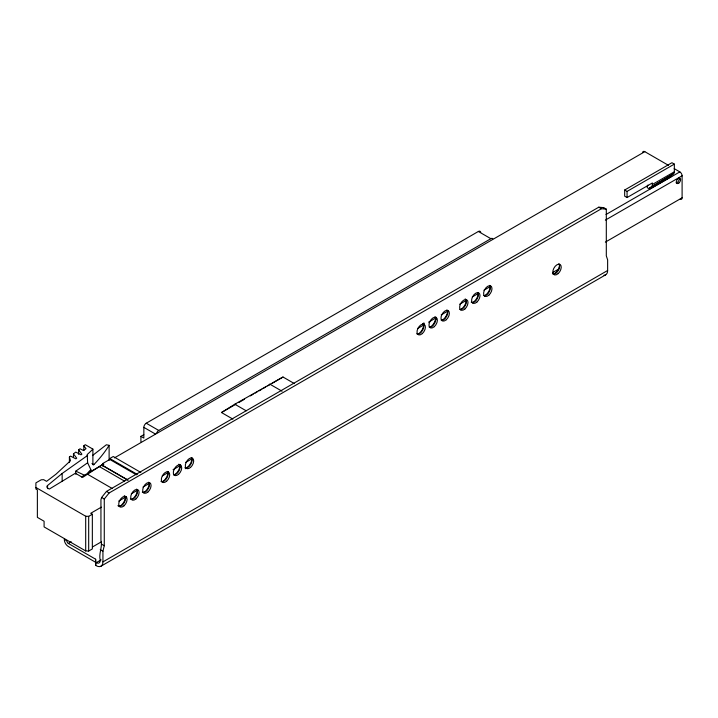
<?xml version="1.0" encoding="UTF-8"?>
<svg xmlns="http://www.w3.org/2000/svg" width="718" height="718" viewBox="0 0 718 718"><rect width="100%" height="100%" fill="white"/><g stroke="black" fill="none" stroke-linecap="round" stroke-linejoin="round"><path stroke-width="1.08" d="M83.835 450.276L83.835 445.806L85.254 444.702L92.9 449.118L92.891 464.043A1.831 0.745 -71.7 0 0 92.963 464.564A1.903 0.772 -72 0 0 93.322 464.887A1.975 0.799 -72.3 0 0 93.672 464.77L93.852 464.6A218.46 126.126 0 0 0 109.118 445.339L106.372 444.765L92.46 455.562M102.593 465.991L102.674 463.55L109.773 459.448L136.393 474.813M607.634 270.498L102.934 561.889A9.415 5.439 60 0 1 96.275 565.73L95.727 565.407L95.629 559.205L68.309 543.436A1.885 1.086 60 0 1 66.98 541.13L64.315 539.128L64.315 539.586A5.645 3.258 60 0 0 68.309 546.506L96.275 562.652A5.645 3.258 60 0 0 100.269 560.345C98.429 553.524 102.809 546.82 100.942 540.286L100.942 499.683L101.606 497.475L106.479 491.417L598.767 207.197L603.641 207.628L606.306 209.171L606.306 255.877L607.634 259.844L607.634 270.498A9.415 5.439 60 0 1 604 275.254M102.934 561.889L102.934 551.227L104.272 545.743L104.272 499.019L109.145 492.952L601.433 208.732L606.306 209.171M88 472.588L90.818 469.617L87.632 462.76L87.21 454.512A218.46 126.126 0 0 0 92.9 449.118M647.941 185.064A4.335 2.504 60 0 0 647.241 186.904L647.241 187.667L649.637 189.058L649.637 188.287A0.942 0.547 60 0 1 649.79 187.883L673.646 173.639A4.335 2.504 60 0 0 674.346 171.79L674.346 164.108L671.949 162.726L624.669 190.019L624.669 196.167L627.065 197.549L652.375 182.946L652.375 184.481A4.335 2.504 60 0 1 651.675 186.321M649.79 187.883L673.646 173.639M47.541 488.626L47.541 485.521L62.161 473.467L87.632 455.418M69.404 462.464L69.404 457.007L70.552 456.118L75.848 458.838L76.691 458.183L73.46 453.857L75.74 452.089L81.035 454.808L81.879 454.153L78.648 449.827L80.03 448.759L83.557 450.572L85.998 448.687L83.835 445.806M75.803 474.329L75.803 471.134L87.632 462.76M47.541 485.512A3.769 2.172 0 0 0 47.962 488.303L49.3 489.066L75.363 473.252L82.588 477.425L101.821 464.95L128.226 480.198M232.901 419.124L221.485 412.536L234.804 404.216L283.009 377.022L294.425 383.609M140.916 441.767L140.916 436.364L143.842 438.061L143.842 427.372A3.393 1.957 -60 0 1 146.239 423.216L478.359 231.474A3.393 1.957 -60 0 1 480.728 232.444M140.916 436.364L143.824 434.686M109.773 459.448L109.773 458.524L113.247 456.513L140.827 472.435M156.623 433.187A3.393 1.957 -60 0 1 158.759 430.45L490.87 238.699A3.393 1.957 -60 0 1 492.817 238.726M81.385 476.967L102.755 464.627M114.413 457.896L644.818 151.669L668.476 165.337M101.821 464.95L103.868 464.241L102.674 463.55M221.485 412.536L235.908 404.216M238.789 402.547L244.56 399.217M250.322 395.887L253.212 394.227M255.132 393.114L257.053 392.001M258.974 390.888L261.864 389.228M263.784 388.115L265.705 387.011M267.626 385.898L269.555 384.785M272.436 383.125L283.009 377.022M624.669 190.019L627.065 191.401L674.346 164.108M652.375 184.481L674.346 171.79M649.637 188.287L671.617 175.605A0.942 0.547 60 0 1 671.761 175.201M649.637 189.058L671.617 176.368L671.617 175.605M606.01 214.511L679.838 171.889A3.204 1.849 60 0 1 682.1 175.811L682.1 197.809A3.204 1.849 60 0 1 680.188 199.29M101.355 507.141L90.71 513.289L92.344 514.232L92.344 548.929L88.682 551.047L85.693 550.93L44.094 526.913L44.094 521.241L37.372 517.364L37.372 489.873L35.9 489.021L35.9 482.873L41.222 479.795L43.672 479.678L46.571 481.347L55.986 474.185L70.517 460.723L69.404 457.007M35.9 487.486L85.693 516.233L88.682 516.35L92.344 514.232M118.667 501.11L126.44 496.623M131.295 493.813L137.129 490.448M142.954 487.082L149.757 483.16M162.385 475.863L168.209 472.507M173.065 469.698L180.837 465.21M185.702 462.41L192.496 458.479M417.867 328.359L423.701 325.003M428.556 322.194L436.329 317.706M441.184 314.906L447.987 310.975M459.646 304.244L466.44 300.321M472.273 296.956L478.098 293.59M483.932 290.225L490.726 286.303M605.355 220.121L682.1 175.811M68.309 543.436L71.226 541.749M552.896 272.4L558.73 269.035M605.355 242.119L682.1 197.809M553.569 274.034L556.468 272.364M92.649 546.865L101.355 541.839M96.275 562.652L101.13 559.852M100.987 566.197L605.687 274.814M75.803 471.134L84.239 475.119M674.157 168.613L679.838 171.889M679.237 178.845L680.565 179.617M598.767 207.197L601.433 208.732M478.359 231.474L490.87 238.699M269.69 384.076L282.057 391.211M234.804 404.216L246.22 410.813M146.239 423.216L158.759 430.45M143.842 427.372L155.402 434.04M109.773 458.524L137.344 474.445M102.064 465.282L127.526 479.974M99.165 466.485L124.627 481.186M91.985 463.523L93.852 464.6M87.811 474.401L112.331 488.563M106.479 491.417L109.145 492.952M101.606 497.475L104.272 499.019M101.606 544.199L104.272 545.743M100.269 549.692L102.934 551.227M95.727 565.407L95.629 559.205M627.065 191.401L627.065 197.549M603.641 207.628L603.641 208.283M109.118 445.339L109.118 460.382M90.818 469.617L90.818 471.744M88.682 516.35L88.682 551.047M85.693 516.233L85.693 550.93M78.648 449.827L78.648 454.306M73.46 453.857L73.46 457.213M62.161 473.467L62.161 481.275M489.577 285.378A5.932 3.428 -60 0 1 489.155 291.894A5.932 3.428 -60 0 1 483.717 295.529M490.385 285.764A8.383 4.838 -60 0 1 484.453 296.022M422.57 323.486A5.932 3.428 -60 0 1 422.57 330.334A5.932 3.428 -60 0 1 416.637 333.762M191.293 457.59A5.932 3.428 -60 0 1 190.62 464.51A5.932 3.428 -60 0 1 184.93 467.535M192.092 457.976A8.383 4.838 -60 0 1 185.235 468.692M180.532 466.772A8.383 4.838 -60 0 1 180.236 464.824M167.321 471.43A5.932 3.428 -60 0 1 166.648 478.35A5.932 3.428 -60 0 1 160.958 481.374M178.881 464.178A5.932 3.428 -60 0 1 179.096 470.622A5.932 3.428 -60 0 1 173.442 474.661M148.68 482.2A5.932 3.428 -60 0 1 148.007 489.111A5.932 3.428 -60 0 1 142.317 492.135M149.479 482.577A8.383 4.838 -60 0 1 143.555 492.844M136.689 489.111A5.932 3.428 -60 0 1 136.025 496.03A5.932 3.428 -60 0 1 130.335 499.055M124.277 495.707A5.932 3.428 -60 0 1 124.501 502.142A5.932 3.428 -60 0 1 118.847 506.181M118.344 505.975A5.932 3.428 -60 0 1 117.923 505.643M137.488 489.496A8.383 4.838 -60 0 1 132.489 499.145M125.928 498.292A8.383 4.838 -60 0 1 125.641 496.344M125.506 496.416A8.383 4.838 -60 0 1 119.583 506.684M168.12 471.816A8.383 4.838 -60 0 1 162.196 482.083M180.101 464.896A8.383 4.838 -60 0 1 174.178 475.163M168.326 472.767A8.383 4.838 -60 0 1 168.254 471.744M446.964 309.979A5.932 3.428 -60 0 1 446.542 316.494A5.932 3.428 -60 0 1 441.112 320.129M434.982 316.898A5.932 3.428 -60 0 1 434.552 323.414A5.932 3.428 -60 0 1 429.122 327.049M447.691 311.477A8.383 4.838 -60 0 1 441.839 320.632M436.203 319.151A8.383 4.838 -60 0 1 435.916 317.203M423.728 323.172A8.383 4.838 -60 0 1 417.876 334.462M435.781 317.284A8.383 4.838 -60 0 1 429.858 327.552M424.006 325.155A8.383 4.838 -60 0 1 424.006 323.01M477.937 292.747A5.932 3.428 -60 0 1 476.671 299.594A5.932 3.428 -60 0 1 471.232 302.242M465.183 298.885A5.932 3.428 -60 0 1 465.408 305.329A5.932 3.428 -60 0 1 459.753 309.359M478.394 292.684A8.383 4.838 -60 0 1 472.471 302.942M466.341 300.716A8.383 4.838 -60 0 1 460.489 309.862M558.828 263.847A5.932 3.428 -60 0 1 558.155 270.767A5.932 3.428 -60 0 1 552.465 273.791M559.627 264.233A8.383 4.838 -60 0 1 553.704 274.5M642.574 152.584A3.204 1.849 60 0 1 644.818 151.669M678.833 177.642A3.016 1.741 -60 0 1 679.004 177.867M679.21 179.249A3.016 1.741 -60 0 1 676.141 182.83M488.868 295.161A5.932 3.428 -60 0 0 490.753 285.97A5.932 3.428 -60 0 0 483.735 292.19A5.932 3.428 -60 0 0 488.868 295.161M422.292 333.601A5.932 3.428 -60 0 0 424.167 324.41A5.932 3.428 -60 0 0 417.149 330.63A5.932 3.428 -60 0 0 422.292 333.601M166.612 481.213A5.932 3.428 -60 0 0 168.488 472.022A5.932 3.428 -60 0 0 161.469 478.251A5.932 3.428 -60 0 0 166.612 481.213M147.962 491.974A5.932 3.428 -60 0 0 149.847 482.783A5.932 3.428 -60 0 0 142.828 489.012A5.932 3.428 -60 0 0 147.962 491.974M135.98 498.893A5.932 3.428 -60 0 0 137.865 489.703A5.932 3.428 -60 0 0 130.847 495.932A5.932 3.428 -60 0 0 135.98 498.893M190.575 467.373A5.932 3.428 -60 0 0 192.46 458.183A5.932 3.428 -60 0 0 185.441 464.411A5.932 3.428 -60 0 0 190.575 467.373M123.999 505.813A5.932 3.428 -60 0 0 125.874 496.623A5.932 3.428 -60 0 0 118.856 502.851A5.932 3.428 -60 0 0 123.999 505.813M178.594 474.293A5.932 3.428 -60 0 0 180.478 465.102A5.932 3.428 -60 0 0 173.46 471.331A5.932 3.428 -60 0 0 178.594 474.293M446.255 319.761A5.932 3.428 -60 0 0 448.14 310.571A5.932 3.428 -60 0 0 441.121 316.791A5.932 3.428 -60 0 0 446.255 319.761M434.273 326.681A5.932 3.428 -60 0 0 436.149 317.491A5.932 3.428 -60 0 0 429.131 323.71A5.932 3.428 -60 0 0 434.273 326.681M476.887 302.081A5.932 3.428 -60 0 0 478.762 292.89A5.932 3.428 -60 0 0 471.744 299.11A5.932 3.428 -60 0 0 476.887 302.081M464.896 308.991A5.932 3.428 -60 0 0 466.781 299.81A5.932 3.428 -60 0 0 459.762 306.03A5.932 3.428 -60 0 0 464.896 308.991M558.119 273.63A5.932 3.428 -60 0 0 559.995 264.439A5.932 3.428 -60 0 0 552.977 270.668A5.932 3.428 -60 0 0 558.119 273.63M678.986 182.911A3.016 1.741 -60 0 0 679.946 178.235A3.016 1.741 -60 0 0 676.383 181.403A3.016 1.741 -60 0 0 678.986 182.911"/></g></svg>
